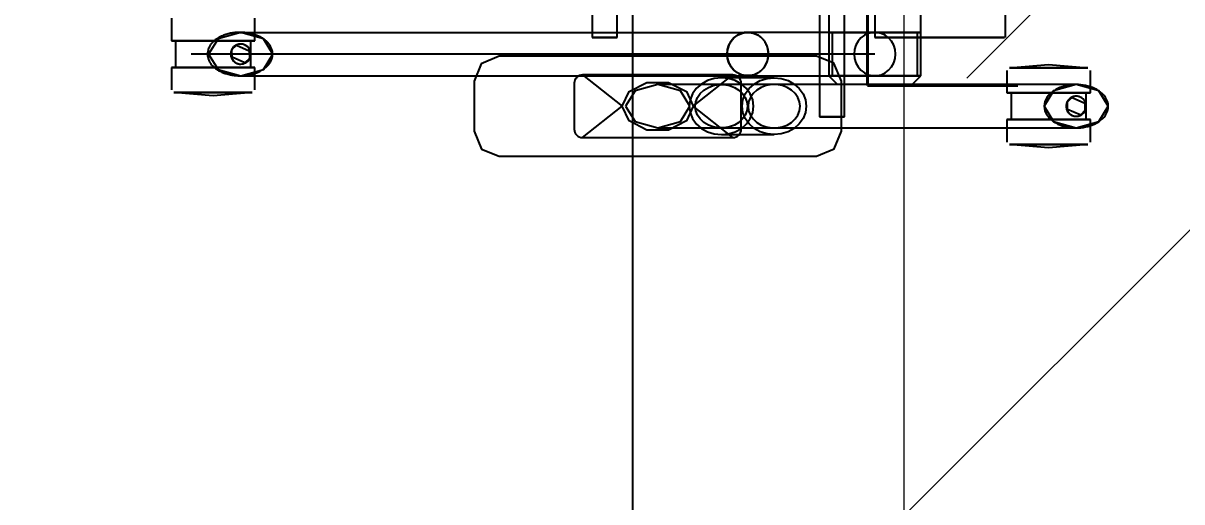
# Model space of a CAD drawing. Header units: millimetres. Extents: x -92759 to 184353, y -15225 to 86714.
# Drawn here: x 66613 to 67307, y 66406 to 66693 of the extents above; entities that cross this region are included whole.
import ezdxf

# ---------------------------------------------------------------- set-up
doc = ezdxf.new("R2010")
doc.units = ezdxf.units.MM
for name, color, linetype in [('0-1', 9, 'Continuous'), ('A-_FURT----_E', 9, 'Continuous'), ('A-PATT-CONC', 8, 'Continuous'), ('E-_LIGT----_E-', 3, 'Continuous'), ('E-legend', 1, 'Continuous'), ('M-_SANIFIXR_E', 9, 'Continuous')]:
    doc.layers.add(name, color=color, linetype=linetype)
doc.layers.add('HFI 9MM FPB', color=94, linetype='Continuous', lineweight=5)
doc.styles.add('Simplex', font='simplex_.ttf', dxfattribs={"width": 0.7, "height": 450})

# ---------------------------------------------------------------- blocks, each defined once
blk = doc.blocks.new('SIGMUND-LR R_ 2020 - SIGMUND-LR R_ 2020-8582791-2ND STOREY Copy 1')
for p, q in [((592, -40.89), (578.54, -40.89)), ((592, -90.89), (592, -40.89)), ((592, -40.89), (592, -90.89)), ((621.46, -40.89), (608, -40.89)), ((608, -90.89), (608, -40.89)), ((608, -40.89), (608, -90.89)), ((575, -65.89), (577, -42.43)), ((577, -89.35), (577, -42.43)), ((577, -42.43), (577, -89.35)), ((600, -43.39), (592, -43.39)), ((592, -88.39), (592, -43.39)), ((592, -43.39), (592, -88.39)), ((608, -43.39), (600, -43.39)), ((608, -88.39), (608, -43.39)), ((608, -43.39), (608, -88.39)), ((623, -42.43), (625, -65.89)), ((623, -42.43), (623, -89.35)), ((623, -89.35), (623, -42.43)), ((587, -49.39), (587, -300)), ((613, -300), (613, -49.39)), ((577, -89.35), (575, -65.89)), ((625, -65.89), (623, -89.35)), ((592, -88.39), (608, -88.39)), ((558.75, -91.81), (543, -91.81)), ((558.75, -99.81), (558.75, -92.37)), ((558.75, -92.37), (558.75, -96.57)), ((558.75, -96.57), (558.75, -104.27)), ((578.54, -90.89), (592, -90.89)), ((608, -90.89), (621.46, -90.89)), ((558.75, -119.9), (558.75, -99.81)), ((558.75, -104.27), (558.75, -134.49)), ((558.75, -128.03), (558.75, -119.9)), ((558.75, -133.08), (558.75, -128.03)), ((558.75, -142.5), (558.75, -133.08)), ((558.75, -134.49), (558.75, -142.62)), ((555.75, -142.5), (532.75, -142.5)), ((558.75, -142.5), (543, -142.5)), ((581.75, -142.5), (555.75, -142.5)), ((555.75, -197.5), (555.75, -142.5)), ((555.75, -142.5), (555.75, -197.5)), ((581.75, -144.5), (555.75, -144.5)), ((555.75, -195.5), (555.75, -144.5)), ((555.75, -144.5), (555.75, -195.5)), ((558.75, -170), (558.75, -142.5)), ((558.75, -142.62), (558.75, -155)), ((586.75, -147.5), (581.75, -142.5)), ((581.75, -197.5), (581.75, -142.5)), ((581.75, -142.5), (581.75, -197.5)), ((581.75, -195.5), (581.75, -144.5)), ((581.75, -144.5), (581.75, -195.5)), ((558.75, -155), (558.75, -170)), ((543, -170), (558.75, -170)), ((555.75, -170), (555.75, -170)), ((555.75, -170), (555.75, -170)), ((555.75, -170), (555.75, -246.08)), ((568.75, -170), (568.75, -246.08)), ((581.75, -170), (581.75, -170)), ((581.75, -170), (581.75, -170)), ((581.75, -246.08), (581.75, -170)), ((586.75, -170), (586.75, -170)), ((586.75, -170), (586.75, -170)), ((606.25, -188.22), (23.75, -188.22)), ((581.75, -197.5), (586.75, -192.5)), ((615, -190), (585, -190)), ((606.25, -203.22), (606.25, -188.22)), ((606.25, -188.22), (606.25, -203.22)), ((532.75, -197.5), (555.75, -197.5)), ((555.75, -195.5), (581.75, -195.5)), ((555.75, -197.5), (581.75, -197.5)), ((23.75, -203.22), (606.25, -203.22)), ((570, -205), (570, -395)), ((630, -395), (630, -205)), ((583, -230.28), (583, -261.88)), ((587, -230.28), (587, -261.88)), ((613, -261.88), (613, -230.28)), ((617, -261.88), (617, -230.28)), ((568.75, -246.08), (568.75, -579.49)), ((600, -278.8), (581.25, -255)), ((581.25, -255), (581.25, -345)), ((613.75, -250), (586.25, -250)), ((618.75, -255), (600, -278.8)), ((618.75, -345), (618.75, -255)), ((558.75, -324.28), (71.25, -324.28)), ((558.75, -339.28), (558.75, -324.28)), ((558.75, -324.28), (558.75, -339.28)), ((581.25, -345), (600, -321.2)), ((618.75, -345), (600, -321.2)), ((71.25, -339.28), (558.75, -339.28)), ((586.25, -350), (613.75, -350)), ((585, -410), (615, -410)), ((560.75, -541.23), (547.29, -541.23)), ((560.75, -591.23), (560.75, -541.23)), ((560.75, -541.23), (560.75, -591.23)), ((568.75, -543.73), (560.75, -543.73)), ((560.75, -588.73), (560.75, -543.73)), ((560.75, -543.73), (560.75, -588.73)), ((576.75, -543.73), (568.75, -543.73)), ((590.21, -541.23), (576.75, -541.23)), ((576.75, -591.23), (576.75, -541.23)), ((576.75, -541.23), (576.75, -591.23)), ((576.75, -588.73), (576.75, -543.73)), ((576.75, -543.73), (576.75, -588.73)), ((591.75, -542.77), (593.75, -566.23)), ((591.75, -542.77), (591.75, -589.69)), ((591.75, -589.69), (591.75, -542.77)), ((593.75, -566.23), (591.75, -589.69)), ((560.75, -588.73), (576.75, -588.73)), ((547.29, -591.23), (560.75, -591.23)), ((576.75, -591.23), (590.21, -591.23))]:
    blk.add_line(p, q)
at = {"flags": 128}
for points in [[(600, -30.19), (590.81, -35.82), (587, -49.39), (590.81, -62.97), (600, -68.59)], [(600, -68.59), (609.19, -62.97), (613, -49.39), (609.19, -35.82), (600, -30.19)], [(577, -89.35), (577, -84.75), (577, -72.75), (577, -58.05), (577, -46.44), (577, -42.43)], [(577, -42.43), (577, -47.04), (577, -59.04), (577, -73.73), (577, -85.35), (577, -89.35)], [(594.76, -51.81), (598.1, -44.28), (602.65, -44.14), (605.11, -46.62), (605.24, -46.97)], [(605.24, -46.97), (601.9, -54.51), (597.35, -54.65), (594.89, -52.17), (594.76, -51.81)], [(623, -42.43), (623, -47.04), (623, -59.04), (623, -73.73), (623, -85.35), (623, -89.35)], [(623, -89.35), (623, -84.75), (623, -72.75), (623, -58.05), (623, -46.44), (623, -42.43)], [(568.75, -157.63), (566.05, -157.9), (563.46, -158.7), (561.11, -159.99), (559.09, -161.72), (557.49, -163.81), (556.39, -166.18), (555.82, -168.71), (555.82, -171.29), (556.39, -173.82), (557.49, -176.19), (559.09, -178.28), (561.11, -180.01), (563.46, -181.3), (566.05, -182.1), (568.75, -182.37)], [(568.75, -182.37), (571.45, -182.1), (574.04, -181.3), (576.39, -180.01), (578.41, -178.28), (580.01, -176.19), (581.11, -173.82), (581.68, -171.29), (581.68, -168.71), (581.11, -166.18), (580.01, -163.81), (578.41, -161.72), (576.39, -159.99), (574.04, -158.7), (571.45, -157.9), (568.75, -157.63)], [(585, -190), (574.27, -194.52), (570, -205)], [(630, -205), (625.48, -194.27), (615, -190)], [(600, -249.51), (596.22, -249.03), (592.62, -247.6), (589.4, -245.31), (586.71, -242.27), (584.68, -238.62), (583.43, -234.56), (583, -230.28), (583.43, -226), (584.68, -221.94), (586.71, -218.29), (589.4, -215.25), (592.62, -212.96), (596.22, -211.54), (600, -211.05)], [(600, -214.68), (597.3, -215.02), (594.71, -216.03), (592.36, -217.66), (590.34, -219.84), (588.74, -222.48), (587.64, -225.46), (587.07, -228.65), (587.07, -231.91), (587.64, -235.1), (588.74, -238.08), (590.34, -240.72), (592.36, -242.9), (594.71, -244.53), (597.3, -245.54), (600, -245.88)], [(600, -211.05), (603.78, -211.54), (607.38, -212.96), (610.6, -215.25), (613.29, -218.29), (615.32, -221.94), (616.57, -226), (617, -230.28), (616.57, -234.56), (615.32, -238.62), (613.29, -242.27), (610.6, -245.31), (607.38, -247.6), (603.78, -249.03), (600, -249.51)], [(600, -245.88), (602.7, -245.54), (605.29, -244.53), (607.64, -242.9), (609.66, -240.72), (611.26, -238.08), (612.36, -235.1), (612.93, -231.91), (612.93, -228.65), (612.36, -225.46), (611.26, -222.48), (609.66, -219.84), (607.64, -217.66), (605.29, -216.03), (602.7, -215.02), (600, -214.68)], [(568.75, -258.45), (566.05, -258.18), (563.46, -257.38), (561.11, -256.09), (559.09, -254.36), (557.49, -252.27), (556.39, -249.9), (555.82, -247.37), (555.82, -244.79), (556.39, -242.26), (557.49, -239.89), (559.09, -237.8), (561.11, -236.07), (563.46, -234.77), (566.05, -233.98), (568.75, -233.7)], [(568.75, -233.7), (571.45, -233.98), (574.04, -234.77), (576.39, -236.07), (578.41, -237.8), (580.01, -239.89), (581.11, -242.26), (581.68, -244.79), (581.68, -247.37), (581.11, -249.9), (580.01, -252.27), (578.41, -254.36), (576.39, -256.09), (574.04, -257.38), (571.45, -258.18), (568.75, -258.45)], [(600, -242.65), (596.22, -243.13), (592.62, -244.55), (589.4, -246.85), (586.71, -249.89), (584.68, -253.54), (583.43, -257.6), (583, -261.88), (583.43, -266.16), (584.68, -270.22), (586.71, -273.87), (589.4, -276.91), (592.62, -279.2), (596.22, -280.62), (600, -281.1)], [(600, -281.1), (603.78, -280.62), (607.38, -279.2), (610.6, -276.91), (613.29, -273.87), (615.32, -270.22), (616.57, -266.16), (617, -261.88), (616.57, -257.6), (615.32, -253.54), (613.29, -249.89), (610.6, -246.85), (607.38, -244.55), (603.78, -243.13), (600, -242.65)], [(555.75, -550.14), (555.75, -401.25), (555.75, -246.08)], [(581.75, -550.14), (581.75, -401.25), (581.75, -246.08)], [(600, -277.48), (597.3, -277.14), (594.71, -276.13), (592.36, -274.5), (590.34, -272.32), (588.74, -269.68), (587.64, -266.7), (587.07, -263.51), (587.07, -260.25), (587.64, -257.06), (588.74, -254.08), (590.34, -251.44), (592.36, -249.26), (594.71, -247.63), (597.3, -246.62), (600, -246.28)], [(600, -246.28), (602.7, -246.62), (605.29, -247.63), (607.64, -249.26), (609.66, -251.44), (611.26, -254.08), (612.36, -257.06), (612.93, -260.25), (612.93, -263.51), (612.36, -266.7), (611.26, -269.68), (609.66, -272.32), (607.64, -274.5), (605.29, -276.13), (602.7, -277.14), (600, -277.48)], [(600, -321.2), (591.18, -317.15), (585.73, -306.55), (585.73, -293.45), (591.18, -282.85), (600, -278.8)], [(600, -280.8), (590.81, -286.42), (587, -300), (590.81, -313.58), (600, -319.2)], [(600, -278.8), (608.82, -282.85), (614.27, -293.45), (614.27, -306.55), (608.82, -317.15), (600, -321.2)], [(600, -319.2), (609.19, -313.58), (613, -300), (609.19, -286.42), (600, -280.8)], [(570, -395), (574.52, -405.73), (585, -410)], [(615, -410), (625.73, -405.48), (630, -395)], [(568.75, -530.53), (559.56, -536.16), (555.75, -549.73), (559.56, -563.31), (568.75, -568.93)], [(568.75, -568.93), (577.94, -563.31), (581.75, -549.73), (577.94, -536.16), (568.75, -530.53)], [(563.51, -552.15), (566.85, -544.62), (571.4, -544.48), (573.86, -546.96), (573.99, -547.31)], [(573.99, -547.31), (570.65, -554.85), (566.1, -554.99), (563.64, -552.51), (563.51, -552.15)], [(591.75, -542.77), (591.75, -547.37), (591.75, -559.38), (591.75, -574.07), (591.75, -585.69), (591.75, -589.69)], [(591.75, -589.69), (591.75, -585.09), (591.75, -573.09), (591.75, -558.39), (591.75, -546.78), (591.75, -542.77)]]:
    blk.add_lwpolyline(points, dxfattribs=at)
for centre, radius, start, end in [((600, -49.39), 6, 0, 180), ((600, -49.39), 6, 0, 180), ((600, -49.39), 6, 180, 0), ((600, -49.39), 6, 180, 0), ((586.25, -255), 5, 90, 180), ((613.75, -255), 5, 360, 90), ((586.25, -345), 5, 180, 270), ((613.75, -345), 5, 270, 0), ((568.75, -549.73), 6, 0, 180), ((568.75, -549.73), 6, 0, 180), ((568.75, -549.73), 6, 180, 0), ((568.75, -549.73), 6, 180, 0)]:
    blk.add_arc(centre, radius, start, end)
for points in [[(600, -30.19), (598.06, -30.19), (594.43, -31.48), (590.48, -35.78), (588.1, -40.93), (586.95, -46.53), (586.95, -52.25), (588.09, -57.83), (590.48, -63.03), (594.44, -67.31), (598.07, -68.59), (600, -68.59)], [(600, -68.59), (601.93, -68.59), (605.56, -67.31), (609.52, -63.03), (611.91, -57.83), (613.05, -52.25), (613.05, -46.53), (611.9, -40.93), (609.52, -35.78), (605.57, -31.48), (601.94, -30.19), (600, -30.19)], [(600, -43.39), (599.61, -43.39), (598.82, -43.47), (597.67, -43.82), (596.58, -44.41), (595.59, -45.25), (594.77, -46.35), (594.17, -47.71), (594, -48.82), (594, -49.39)], [(568.75, -543.73), (568.36, -543.73), (567.57, -543.81), (566.42, -544.16), (565.33, -544.75), (564.34, -545.59), (563.52, -546.69), (562.92, -548.05), (562.75, -549.15), (562.75, -549.73)]]:
    blk.add_open_spline(points, degree=3)
for points, knots in [([(606, -49.39), (606, -48.82), (605.83, -47.71), (605.23, -46.35), (604.41, -45.25), (602.76, -43.85), (601.17, -43.39), (600, -43.39)], [0, 0, 0, 0, 0.142857, 0.285714, 0.428571, 0.571429, 1, 1, 1, 1]), ([(594, -49.39), (594, -49.93), (594.11, -50.8), (594.51, -51.84), (594.82, -52.43), (595.19, -53), (595.77, -53.69), (596.92, -54.64), (598.77, -55.43), (600.82, -55.43), (602.34, -54.96), (603.54, -54.31), (604.33, -53.59), (604.83, -52.96), (605.12, -52.54), (605.43, -51.99), (605.7, -51.32), (605.94, -50.44), (606, -49.8), (606, -49.39)], [0, 0, 0, 0, 0.111111, 0.166667, 0.194444, 0.222222, 0.277778, 0.333333, 0.444444, 0.555556, 0.611111, 0.666667, 0.75, 0.770833, 0.791667, 0.833333, 0.875, 0.916667, 1, 1, 1, 1]), ([(568.75, -233.7), (567.84, -233.7), (566.03, -233.89), (563.42, -234.69), (561.05, -236), (559.02, -237.74), (557.41, -239.85), (556.3, -242.23), (555.73, -244.78), (555.73, -247.38), (556.48, -250.78), (558.8, -254.6), (563.31, -257.72), (566.93, -258.45), (568.75, -258.45)], [-1, -1, -1, -1, -0.933333, -0.866667, -0.8, -0.733333, -0.666667, -0.6, -0.533333, -0.466667, -0.4, -0.266667, -0.133333, 0, 0, 0, 0]), ([(568.75, -258.45), (570.57, -258.45), (573.29, -257.9), (576.45, -256.16), (578.48, -254.42), (580.09, -252.31), (581.2, -249.93), (581.77, -247.38), (581.77, -244.78), (581.2, -242.23), (580.09, -239.85), (577.95, -237.03), (574.19, -234.44), (570.57, -233.7), (568.75, -233.7)], [-1, -1, -1, -1, -0.866667, -0.8, -0.733333, -0.666667, -0.6, -0.533333, -0.466667, -0.4, -0.333333, -0.266667, -0.133333, 0, 0, 0, 0]), ([(568.75, -530.53), (567.99, -530.6), (566.53, -530.85), (564.88, -531.45), (563.82, -532.01), (563.23, -532.37), (562.38, -532.98), (561.2, -534.11), (560.17, -535.41), (559.6, -536.22), (559.41, -536.51), (559.12, -536.95), (558.53, -537.95), (557.76, -539.59), (557.1, -541.39), (556.63, -542.98), (556.2, -544.86), (555.71, -548.18), (555.7, -552.04), (556.19, -555.36), (556.61, -557.24), (557.02, -558.6), (557.5, -559.96), (558.05, -561.3), (558.69, -562.6), (559.24, -563.51), (559.65, -564.09), (559.92, -564.48), (560.43, -565.16), (561.21, -566.11), (562.07, -566.96), (562.8, -567.56), (563.38, -567.95), (563.97, -568.3), (564.79, -568.72), (566.3, -569.31), (567.74, -569.6), (568.75, -569.69)], [-1, -1, -1, -1, -0.958333, -0.916667, -0.895833, -0.885417, -0.875, -0.833333, -0.791667, -0.78125, -0.776042, -0.770833, -0.75, -0.708333, -0.666667, -0.638889, -0.611111, -0.555556, -0.444444, -0.388889, -0.361111, -0.333333, -0.305556, -0.277778, -0.25, -0.222222, -0.215278, -0.208333, -0.194444, -0.166667, -0.138889, -0.125, -0.111111, -0.097222, -0.083333, -0.055556, 0, 0, 0, 0]), ([(568.75, -569.69), (569.51, -569.62), (570.97, -569.37), (572.62, -568.78), (573.68, -568.22), (574.27, -567.86), (575.12, -567.25), (576.31, -566.13), (577.34, -564.82), (577.9, -564.02), (578.1, -563.73), (578.4, -563.28), (578.99, -562.28), (579.75, -560.64), (580.42, -558.83), (580.89, -557.24), (581.31, -555.36), (581.8, -552.04), (581.79, -548.18), (581.3, -544.86), (580.87, -542.98), (580.47, -541.61), (579.99, -540.26), (579.44, -538.93), (578.8, -537.63), (578.25, -536.73), (577.84, -536.14), (577.57, -535.75), (577.06, -535.07), (576.28, -534.13), (575.43, -533.27), (574.7, -532.67), (574.13, -532.28), (573.53, -531.93), (572.71, -531.51), (571.2, -530.91), (569.77, -530.62), (568.75, -530.53)], [-1, -1, -1, -1, -0.958333, -0.916667, -0.895833, -0.885417, -0.875, -0.833333, -0.791667, -0.78125, -0.776042, -0.770833, -0.75, -0.708333, -0.666667, -0.638889, -0.611111, -0.555556, -0.444444, -0.388889, -0.361111, -0.333333, -0.305556, -0.277778, -0.25, -0.222222, -0.215278, -0.208333, -0.194444, -0.166667, -0.138889, -0.125, -0.111111, -0.097222, -0.083333, -0.055556, 0, 0, 0, 0]), ([(574.75, -549.73), (574.75, -549.15), (574.58, -548.05), (573.98, -546.69), (573.16, -545.59), (571.51, -544.19), (569.92, -543.73), (568.75, -543.73)], [0, 0, 0, 0, 0.142857, 0.285714, 0.428571, 0.571429, 1, 1, 1, 1]), ([(562.75, -549.73), (562.75, -550.27), (562.86, -551.14), (563.26, -552.18), (563.57, -552.77), (563.94, -553.34), (564.52, -554.03), (565.67, -554.98), (567.52, -555.77), (569.57, -555.77), (571.09, -555.3), (572.29, -554.65), (573.08, -553.93), (573.58, -553.3), (573.87, -552.88), (574.18, -552.33), (574.45, -551.66), (574.69, -550.78), (574.75, -550.14), (574.75, -549.73)], [0, 0, 0, 0, 0.111111, 0.166667, 0.194444, 0.222222, 0.277778, 0.333333, 0.444444, 0.555556, 0.611111, 0.666667, 0.75, 0.770833, 0.791667, 0.833333, 0.875, 0.916667, 1, 1, 1, 1])]:
    blk.add_open_spline(points, degree=3, knots=knots)
blk = doc.blocks.new('1599_FURN_RHH_BLK8 _NEW__2ND STY_dwg-10261561-BLK8_RHH_2ND STOREY PLAN')
at = {"layer": 'A-_FURT----_E', "rotation": 270}
blk.add_blockref('SIGMUND-LR R_ 2020 - SIGMUND-LR R_ 2020-8582791-2ND STOREY Copy 1', (-23007.35, -12098.54), dxfattribs=at)
blk = doc.blocks.new('A$C3019c3af')
at = {"layer": 'M-_SANIFIXR_E'}
blk.add_blockref('1599_FURN_RHH_BLK8 _NEW__2ND STY_dwg-10261561-BLK8_RHH_2ND STOREY PLAN', (7599.78, 46600.1), dxfattribs=at)
blk = doc.blocks.new('RCP_B8L2')
at = {"layer": 'A-PATT-CONC'}
h = blk.add_hatch(dxfattribs=at)
h.set_pattern_fill('ANSI37', color=256, scale=189, angle=45)
h.set_pattern_definition([(90, (-385478.34, -151102.3), (-600.075, 0), []), (180, (-385478.34, -151102.3), (-6e-14, -600.075), [])])
h.paths.add_polyline_path([(-388477.99, -151102.3), (-385478.34, -151102.3), (-385478.34, -158302.3), (-388477.99, -158302.3)])
at = {"layer": 'HFI 9MM FPB'}
h = blk.add_hatch(dxfattribs=at)
h.set_pattern_fill('ANSI33', color=256, scale=50)
h.set_pattern_definition([(45, (-581589.02, -147239), (-224.5064, 224.5064), []), (45, (-581364.5, -147239), (-224.5064, 224.5064), [158.75, -79.375])])
h.paths.add_polyline_path([(-388477.99, -151102.3), (-385478.34, -151102.3), (-385478.34, -158302.3), (-388477.99, -158302.3)], flags=16)
h.paths.add_polyline_path([(-389418.07, -150277.3), (-387018.07, -150277.3), (-387018.07, -149827.3), (-384618.07, -149827.3), (-384618.07, -159127.3), (-387018.07, -159127.3), (-387018.07, -158677.3), (-387618.07, -158677.3), (-387618.07, -159127.3), (-389418.07, -159127.3)])
blk.add_lwpolyline([(-388477.99, -151102.3), (-385478.34, -151102.3), (-385478.34, -158302.3), (-388477.99, -158302.3)], close=True, dxfattribs=at)
blk = doc.blocks.new('A$C020d881d')
at = {"layer": 'E-legend', "lineweight": 25}
blk.add_circle((818.66, 172), 103.82, dxfattribs=at)
at = {"layer": 'E-legend', "lineweight": 25, "style": 'Simplex', "width": 0.7}
blk.add_text('L4R', height=250, dxfattribs=at).set_placement((345.22, 314.35))
blk = doc.blocks.new('EL_B8_L2_R4')
at = {"layer": 'E-_LIGT----_E-', "ltscale": 0.5}
blk.add_blockref('A$C020d881d', (-23557.15, -13000.44), dxfattribs=at)

msp = doc.modelspace()

# ---------------------------------------------------------------- block references
at = {"layer": '0-1'}
msp.add_blockref('A$C3019c3af', (82701.06, 32741.24), dxfattribs=at)
at = {"layer": 'A-PATT-CONC'}
msp.add_blockref('RCP_B8L2', (452619.12, 220318.54), dxfattribs=at)
at = {"layer": 'E-legend', "color": 7}
msp.add_blockref('EL_B8_L2_R4', (90301.06, 79341.24), dxfattribs=at)

doc.saveas('drawing.dxf')
